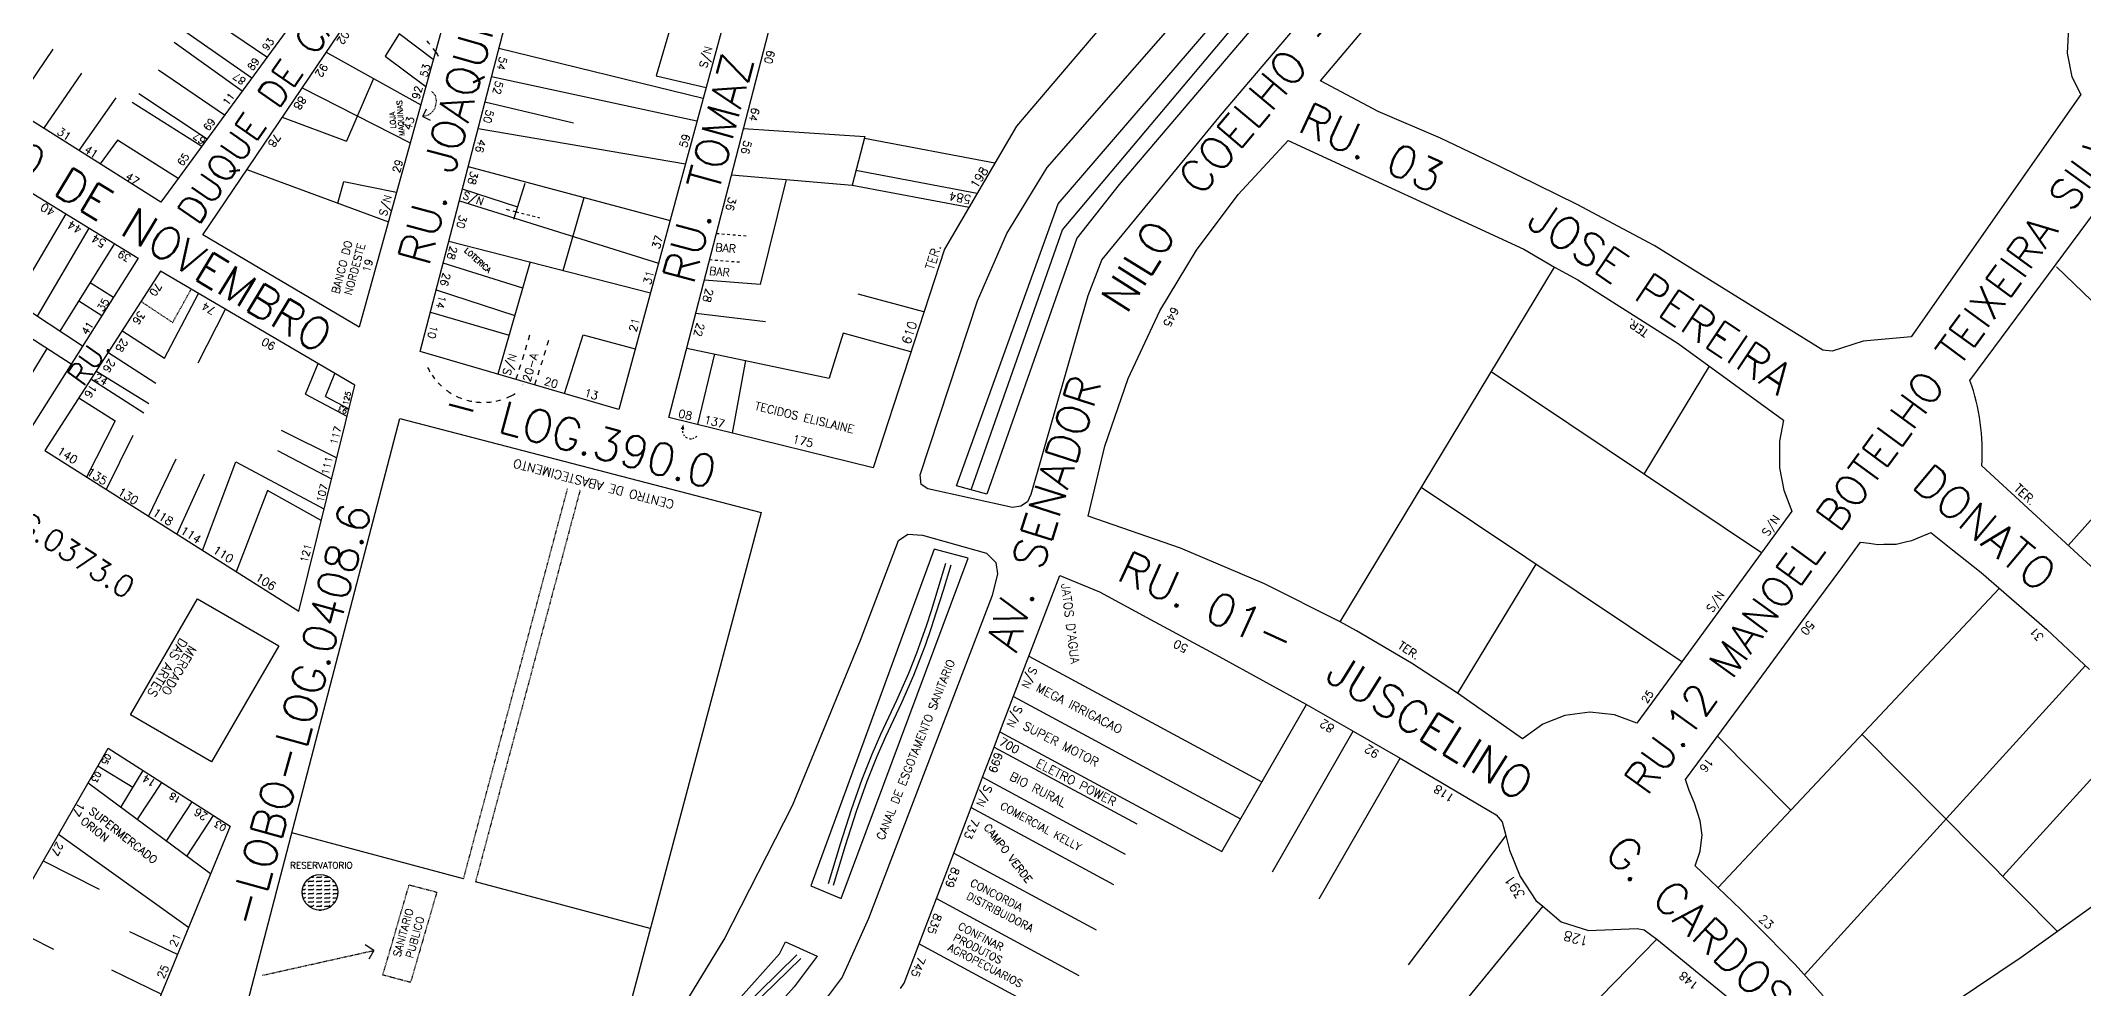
# Model space of a CAD drawing. Extents: x 714896 to 749292, y 8417558 to 8447149.
# Drawn here: x 739673.9 to 740052.2, y 8425866.3 to 8426041.6 of the extents above; entities that cross this region are included whole.
import ezdxf

# ---------------------------------------------------------------- set-up
doc = ezdxf.new("R2010")
doc.units = 0
doc.header["$MEASUREMENT"] = 0
doc.linetypes.add('ACAD_ISO03W100', pattern=[30, 12, -18])
for name, color, linetype in [('LOTE', 7, 'CONTINUOUS'), ('NUM-PORTA', 7, 'CONTINUOUS'), ('QUADRA', 6, 'CONTINUOUS'), ('REFERENCIA', 7, 'CONTINUOUS'), ('TEXTO', 7, 'CONTINUOUS'), ('TEXTODERUA', 3, 'CONTINUOUS')]:
    doc.layers.add(name, color=color, linetype=linetype)
doc.styles.add('ROMANS', font='ROMANS.SHX', dxfattribs={"height": 1.5})

msp = doc.modelspace()

# ---------------------------------------------------------------- hatches: boundary and pattern name
at = {"layer": 'REFERENCIA', "linetype": 'CONTINUOUS'}
h = msp.add_hatch(dxfattribs=at)
h.set_pattern_fill('FLEX', color=4, scale=3.049774, style=0)
h.set_pattern_definition([(0, (288524.6842, 3286472.4838), (0, 0.76244361336), [0.76244361336, -0.76244361336]), (45, (288525.44665, 3286472.4838), (4e-17, 0.762443612083), [0.19061090334, -0.69703629312, 0.19061090334, -1.0782580998])])
h.paths.add_polyline_path([(739728.94, 8425884.01, 1.000005), (739722.35, 8425884.01, 1.000005)])

# ---------------------------------------------------------------- linework, layer by layer
at = {"layer": 'LOTE', "color": 7}
for p, q in [((739715.81, 8426038.58, 518.87), (739703.01, 8426047.23, 519.74)), ((739712.99, 8426034.73, 518.87), (739700.13, 8426043.68, 519.79)), ((739740.3, 8426042.91, 517.24), (739737.69, 8426038.76, 517.21)), ((739746.61, 8426038.15, 517.76), (739740.3, 8426042.91, 517.24)), ((739790.81, 8426045.02, 514.62), (739787.88, 8426035.15, 514.53)), ((739668.72, 8426029.03, 520.87), (739676.22, 8426040.09, 520.45)), ((739711.22, 8426032.31, 518.87), (739698.59, 8426041.3, 519.81)), ((739726.78, 8426039.53, 516.86), (739744.3, 8426029.81, 517.76)), ((739737.69, 8426038.76, 517.21), (739745.24, 8426033.18, 517.76)), ((739758.77, 8426040.25, 514.64), (739796.6, 8426031.02, 514)), ((739674.48, 8426025.41, 520.87), (739681.5, 8426035.65, 520.33)), ((739707.96, 8426027.85, 518.87), (739695.71, 8426036.18, 519.86)), ((739757.41, 8426035, 514.64), (739795.46, 8426026.81, 514)), ((739787.88, 8426035.15, 514.53), (739797.14, 8426032.99, 514)), ((739680.99, 8426021.31, 520.87), (739687.88, 8426031.09, 520.15)), ((739704.71, 8426023.41, 518.87), (739692.05, 8426031.82, 519.99)), ((739722.31, 8426032.93, 516.87), (739742.34, 8426022.73, 517.76)), ((739703.74, 8426022.08, 518.87), (739690.81, 8426030.24, 520.04)), ((739772.56, 8426026.37, 514.68), (739756.18, 8426030.29, 514.64)), ((739688.15, 8426023.22, 520.28), (739684.91, 8426018.84, 520.87)), ((739699.37, 8426016.12, 518.87), (739688.15, 8426023.22, 520.28)), ((739754.91, 8426025.39, 514.64), (739793.31, 8426018.88, 514)), ((739804.07, 8426025.38, 512.83), (739826.56, 8426023.91, 513.51)), ((739826.56, 8426023.91, 513.51), (739824.18, 8426014.94, 513.49)), ((739826.48, 8426023.59, 513.47), (739850.66, 8426019.04, 513.66)), ((739712.07, 8426017.79, 516.85), (739738.3, 8426008.13, 517.76)), ((739753.09, 8426018.39, 514.64), (739790.47, 8426008.39, 514)), ((739801.85, 8426016.82, 512.83), (739824.18, 8426014.94, 513.49)), ((739812.01, 8426015.96, 513.31), (739807.17, 8425996.52, 513.24)), ((739824.9, 8426017.67, 513.48), (739847.38, 8426013.44, 513.66)), ((739730.03, 8426015.58, 517.39), (739739.82, 8426013.63, 517.76)), ((739751.44, 8426012.01, 514.64), (739788.32, 8426000.48, 514)), ((739762.25, 8426010.84, 514.66), (739752, 8426014.18, 514.64)), ((739761.56, 8426008.61, 514.65), (739763.62, 8426015.31, 514.67)), ((739770.7, 8425999.13, 514.56), (739774.56, 8426012.65, 514.57)), ((739824.18, 8426014.94, 513.49), (739845.86, 8426010.85, 513.66)), ((739678.57, 8426009.58, 523.92), (739658.96, 8425976.42, 523.48)), ((739682.84, 8426006.97, 523.92), (739673.21, 8425990.69, 523.7)), ((739749.5, 8426004.54, 514.64), (739786.84, 8425995.01, 514)), ((739799.54, 8426005.88, 512.85), (739799.03, 8426005.92, 512.83)), ((739800.55, 8426005.8, 512.89), (739800.05, 8426005.84, 512.87)), ((739801.56, 8426005.72, 512.93), (739801.06, 8426005.76, 512.91)), ((739802.58, 8426005.64, 512.97), (739802.07, 8426005.68, 512.95)), ((739803.59, 8426005.56, 513.01), (739803.08, 8426005.6, 512.99)), ((739804.6, 8426005.48, 513.05), (739804.1, 8426005.52, 513.03)), ((739687.54, 8426004.09, 523.92), (739677.46, 8425987.9, 522.03)), ((739763.18, 8425995.86, 515.69), (739748.44, 8426000.47, 515.71)), ((739764.58, 8426000.7, 514.55), (739758.57, 8425979.95, 514.64)), ((739798.28, 8426001.02, 512.85), (739797.77, 8426001.06, 512.83)), ((739799.3, 8426000.94, 512.89), (739798.79, 8426000.98, 512.87)), ((739800.31, 8426000.86, 512.93), (739799.8, 8426000.9, 512.91)), ((739801.32, 8426000.79, 512.97), (739800.81, 8426000.83, 512.95)), ((739802.33, 8426000.71, 513.01), (739801.83, 8426000.75, 512.99)), ((739803.35, 8426000.63, 513.05), (739802.84, 8426000.67, 513.03)), ((739683.07, 8425996.92, 523.08), (739687.37, 8425994.19, 522.54)), ((739807.17, 8425996.52, 513.24), (739796.81, 8425997.33, 512.83)), ((740047.31, 8425999.82), (740099.47, 8425949.47)), ((739681.65, 8425985.14, 522.54), (739669.09, 8425993.4, 523.26)), ((739680.95, 8425993.53, 523.08), (739685.24, 8425990.81, 522.54)), ((739696.85, 8425982.87, 519.64), (739703.14, 8425994.87, 519.78)), ((739747.16, 8425995.54, 514.64), (739761.71, 8425990.79, 514.62)), ((739837.5, 8425991.47, 513.66), (739825.29, 8425994.74, 513.47)), ((739703.05, 8425982.03, 519.86), (739708.13, 8425991.95, 519.78)), ((739746.08, 8425991.38, 514.64), (739760.65, 8425987.14, 514.61)), ((739795.23, 8425991.23, 512.83), (739808.17, 8425989.68, 513.24)), ((739679.52, 8425981.76, 522.54), (739670.85, 8425987.41, 522.91)), ((739688.94, 8425987.98, 518.36), (739696.85, 8425982.87, 519.64)), ((739770.92, 8425976.35, 514.64), (739774.4, 8425987.18, 514.45)), ((739774.4, 8425987.18, 514.45), (739784.02, 8425984.59, 514)), ((739835.08, 8425984.04, 513.66), (739822.54, 8425987.52, 513.41)), ((739675.04, 8425984.68, 522.91), (739666.92, 8425971.34, 523.48)), ((739695.25, 8425978.22, 519.8), (739686.33, 8425983.92, 518.36)), ((739722.95, 8425976.2, 520.13), (739725.3, 8425981.88, 519.78)), ((739793.55, 8425984.76, 512.83), (739819.93, 8425979.19, 513.39)), ((739798.7, 8425983.67, 513.04), (739795.57, 8425970.59, 512.8)), ((739804.44, 8425982.46, 513.13), (739801.96, 8425969.02, 512.8)), ((739693.01, 8425972.71, 520.08), (739683.17, 8425979.02, 518.35)), ((739693.93, 8425974.41, 519.99), (739684.1, 8425980.47, 518.35)), ((739726.63, 8425975.79, 520.28), (739728.4, 8425980.07, 520.02)), ((739992.62, 8425946.88), (739942.55, 8425980.33)), ((739982.97, 8425981.41), (739970.87, 8425961.41)), ((739680.95, 8425975.57, 518.35), (739687.7, 8425971.31, 520.05)), ((739722.95, 8425976.2, 520.13), (739730.63, 8425972.14, 520.48)), ((739726.63, 8425975.79, 520.28), (739730.97, 8425973.5, 520.48)), ((740073.21, 8425974.82), (740049.47, 8425948.22)), ((739687.7, 8425971.31, 520.05), (739682.38, 8425960.89, 522.79)), ((739690.95, 8425968.57, 520.42), (739685.99, 8425958.6, 522.75)), ((739718.44, 8425969.56, 520.3), (739728.73, 8425964.46, 520.48)), ((739698.95, 8425964.18, 520.71), (739693.84, 8425953.64, 522.68)), ((739703.88, 8425947.3, 522.59), (739710.01, 8425963.68, 520.55)), ((739710.01, 8425963.68, 520.55), (739726.37, 8425954.97, 520.48)), ((739717.76, 8425965.82, 520.41), (739727.76, 8425960.57, 520.48)), ((739704.16, 8425961.44, 520.79), (739699.09, 8425950.33, 522.65)), ((739977.87, 8425926.7), (739929.61, 8425958.94)), ((739715.92, 8425958.42, 520.65), (739710.09, 8425943.37, 522.6)), ((739725.85, 8425952.85, 520.48), (739715.92, 8425958.42, 520.65)), ((739950.82, 8425944.77), (739936.36, 8425920.87)), ((740036.72, 8425940.31, 524.07), (739984.61, 8425884.88, 521.92)), ((740000.59, 8425868.75, 521.9), (740052.66, 8425926, 524.06)), ((740037.34, 8425887, 523.01), (740062.61, 8425914.78, 524.06)), ((739984.51, 8425912.92), (739998.1, 8425899.23, -0.05)), ((740011.28, 8425913.24, 523.92), (740047.48, 8425876.79, 523.8)), ((739684.5, 8425907.45, 515.82), (739690.93, 8425903.47, 515.64)), ((739692.81, 8425906.57, 515.95), (739688.75, 8425899.86, 515.5)), ((739682.67, 8425904.28, 515.82), (739705.37, 8425887.49, 513.4)), ((739696.26, 8425904.37, 515.95), (739691.82, 8425897.6, 515.37)), ((739701.91, 8425900.74, 515.96), (739697.22, 8425893.6, 515.03)), ((739677.18, 8425894.77, 515.82), (739701.29, 8425877.56, 513.4)), ((739705.83, 8425898.22, 515.96), (739700.99, 8425890.8, 514.6)), ((740077.04, 8425897.96, 524.05), (740040.76, 8425871.97, 523.81)), ((739674.36, 8425889.87, 515.82), (739684.7, 8425884.63, 515.19)), ((739667.47, 8425877.94, 515.82), (739676.28, 8425873.52, 515.28)), ((739699.22, 8425872.52, 513.4), (739690.43, 8425876.73, 514.66)), ((740040.76, 8425871.97, 523.81), (740013.65, 8425853.83, 521.73)), ((739696.2, 8425865.17, 513.4), (739687.09, 8425869.64, 514.64))]:
    msp.add_line(p, q, dxfattribs=at)
at = {"layer": 'LOTE', "color": 7, "linetype": 'ACAD_ISO03W100', "ltscale": 0.003}
for p, q in [((739692.44, 8425993.41, 518.36), (739698.34, 8425989.49, 519.47)), ((739698.34, 8425989.49, 519.47), (739701.78, 8425995.67, 519.78))]:
    msp.add_line(p, q, dxfattribs=at)
at = {"layer": 'LOTE', "color": 7, "ltscale": 0.1}
for p, q in [((739764.44, 8425987.16, 514.58), (739764.16, 8425986.23, 514.59)), ((739767.95, 8425986.16, 514.55), (739767.67, 8425985.24, 514.56)), ((739762.77, 8425981.66, 514.61), (739762.49, 8425980.76, 514.62)), ((739763.37, 8425983.59, 514.6), (739763.06, 8425982.57, 514.6)), ((739763.89, 8425985.31, 514.59), (739763.61, 8425984.4, 514.59)), ((739766.82, 8425982.48, 514.57), (739766.53, 8425981.57, 514.58)), ((739767.39, 8425984.31, 514.56), (739767.1, 8425983.4, 514.57)), ((739762.2, 8425979.86, 514.63), (739761.91, 8425978.98, 514.64)), ((739765.66, 8425978.86, 514.62), (739765.36, 8425977.97, 514.64)), ((739766.25, 8425980.66, 514.59), (739765.96, 8425979.75, 514.61))]:
    msp.add_line(p, q, dxfattribs=at)
at = {"layer": 'LOTE', "color": 7, "elevation": 511.4}
msp.add_lwpolyline([(739938.39, 8426081.93), (739892.35, 8426027.82), (739870.47, 8426001.17), (739867.85, 8425994.45), (739857.27, 8425957.66), (739856.66, 8425956.32), (739855.46, 8425955.5), (739853.91, 8425955.25), (739838.23, 8425958.72), (739836.98, 8425959.52), (739836.78, 8425961.3), (739847.45, 8425993.49), (739852.87, 8426005.94), (739860.34, 8426018.19), (739893.26, 8426055.73)], dxfattribs=at)
at = {"layer": 'LOTE', "color": 7, "flags": 128}
for points, elevation in [([(739735.52, 8426034.68), (739730.55, 8426023.07)], 516.86), ([(739718.61, 8426027.47), (739730.55, 8426023.07)], 516.85), ([(739728.96, 8426011.57), (739730.03, 8426015.58)], 516.85)]:
    msp.add_lwpolyline(points, dxfattribs=dict(at, elevation=elevation))
at = {"layer": 'LOTE', "color": 7, "linetype": 'ACAD_ISO03W100', "ltscale": 0.003, "flags": 128}
msp.add_lwpolyline([(739746.3, 8426032.28), (739746.96, 8426031.57), (739747.16, 8426030.48), (739746.89, 8426029.11), (739746.32, 8426028.33), (739745.65, 8426027.87), (739744.67, 8426027.61)], dxfattribs=at)
at = {"layer": 'LOTE', "color": 7, "flags": 128}
for points in [[(739744.67, 8426027.61), (739745.34, 8426029.02)], [(739744.67, 8426027.61), (739746.02, 8426026.94)]]:
    msp.add_lwpolyline(points, dxfattribs=at)
at = {"layer": 'LOTE', "color": 7, "ltscale": 0.1}
msp.add_lwpolyline([(739759.59, 8426010.56, 0, 0, 0), (739759.03, 8426010.71, 0.684, 0, 0), (739757.56, 8426011.11, 0, 0, 0)], format="xyseb", dxfattribs=at)
for points in [[(739760.77, 8426010.24), (739760.16, 8426010.41)], [(739762.47, 8426009.8), (739761.4, 8426010.07)], [(739763.47, 8426009.55), (739762.97, 8426009.68)], [(739764.47, 8426009.31), (739763.97, 8426009.43)], [(739765.46, 8426009.06), (739764.96, 8426009.18)], [(739766.38, 8426008.83), (739765.96, 8426008.94)]]:
    msp.add_lwpolyline(points, dxfattribs=at)
at = {"layer": 'LOTE', "color": 7}
msp.add_lwpolyline([(739914.58, 8425934.09), (739954.28, 8425999.72)], dxfattribs=at)
at = {"layer": 'LOTE', "color": 7, "linetype": 'CONTINUOUS', "flags": 128}
msp.add_lwpolyline([(739822.54, 8425987.52), (739819.93, 8425979.19)], dxfattribs=at)
at = {"layer": 'LOTE', "color": 7}
msp.add_lwpolyline([(739761.8, 8425976.35, 0, 0, 0), (739762.25, 8425976.87, 0.699, 0, 0), (739763.16, 8425978.01, 0, 0, 0)], format="xyseb", dxfattribs=at)
at = {"layer": 'LOTE'}
msp.add_lwpolyline([(739792.78, 8425969.75, 0.674, 0, 0), (739792.93, 8425970.64, 0, 0, 0)], format="xyseb", dxfattribs=at)
at = {"layer": 'LOTE', "color": 7, "linetype": 'ACAD_ISO03W100', "ltscale": 0.005, "flags": 128}
for points in [[(739752.23, 8425886.54), (739771.52, 8425958.84)], [(739773.8, 8425958.46), (739754.43, 8425885.96)]]:
    msp.add_lwpolyline(points, dxfattribs=at)
at = {"layer": 'LOTE', "color": 7, "linetype": 'CONTINUOUS', "elevation": 511.77, "flags": 128}
for points in [[(739856.94, 8425927.73), (739900.09, 8425904.47)], [(739854.08, 8425920.25), (739896.13, 8425897.59)], [(739892.66, 8425891.57), (739908.35, 8425918.79)], [(739851.58, 8425913.71), (739892.66, 8425891.57)], [(739902.04, 8425887.83), (739917.03, 8425913.82)], [(739850.51, 8425910.91), (739876.92, 8425896.68)], [(739910.7, 8425882.83), (739925.69, 8425908.82)], [(739848.37, 8425905.31), (739874.78, 8425891.07)], [(739846.23, 8425899.7), (739872.64, 8425885.47)], [(739843.02, 8425891.29), (739869.43, 8425877.06)], [(739945.29, 8425894.52), (739927.19, 8425870.59)], [(739839.81, 8425882.89), (739866.22, 8425868.65)], [(739952.14, 8425881.43), (739933.11, 8425858.24)], [(739836.6, 8425874.48), (739863, 8425860.25)], [(739973.28, 8425875.35), (739952.3, 8425853.91)]]:
    msp.add_lwpolyline(points, dxfattribs=at)
at = {"layer": 'LOTE', "linetype": 'CONTINUOUS', "flags": 128}
for points in [[(739752.23, 8425886.54), (739720.44, 8425895.03)], [(739786.78, 8425877.32), (739754.43, 8425885.96)]]:
    msp.add_lwpolyline(points, dxfattribs=at)
at = {"layer": 'LOTE', "color": 7, "linetype": 'ACAD_ISO03W100', "ltscale": 0.005}
msp.add_lwpolyline([(739742.39, 8425867.34), (739737.27, 8425868.71), (739742.14, 8425885.41), (739747.26, 8425884.05)], close=True, dxfattribs=at)
at = {"layer": 'LOTE', "color": 3, "linetype": 'ACAD_ISO03W100', "ltscale": 0.005, "flags": 128}
msp.add_lwpolyline([(739714.95, 8425868.66), (739735.58, 8425873.25)], dxfattribs=at)
at = {"layer": 'LOTE', "color": 3, "linetype": 'CONTINUOUS', "flags": 128}
for points in [[(739735.58, 8425873.25), (739734.02, 8425874.32)], [(739735.58, 8425873.25), (739734.68, 8425871.67)]]:
    msp.add_lwpolyline(points, dxfattribs=at)
at = {"layer": 'LOTE', "ltscale": 0.1}
for centre, radius, start, end in [((739739.25, 8426035.13), 8.93, 40.9404, 46.2262), ((739739.66, 8426034.34), 9.08, 29.0666, 40.4808), ((739794.29, 8425969.5), 1.53, 170.5619, 175.4252), ((739794.29, 8425969.5), 1.53, 185.0402, 196.7299), ((739794.29, 8425969.5), 1.53, 208.0553, 219.4256), ((739794.29, 8425969.5), 1.53, 231.546, 244.8108), ((739794.29, 8425969.5), 1.53, 259.9925, 274.6584), ((739794.29, 8425969.5), 1.53, 285.3292, 295.9872), ((739794.29, 8425969.5), 1.53, 305.1371, 317.5571)]:
    msp.add_arc(centre, radius, start, end, dxfattribs=at)
at = {"layer": 'LOTE', "color": 7, "ltscale": 0.1}
for start, end in [(205.938, 210.3282), (214.1776, 218.399), (223.2039, 227.7251), (233.2769, 238.6644), (244.129, 249.27), (254.5662, 259.2197), (263.2074, 267.966), (272.8029, 277.5325), (281.8375, 286.5909), (292.2044, 301.0559)]:
    msp.add_arc((739755.88, 8425986.17), 11.47, start, end, dxfattribs=at)
at = {"layer": 'QUADRA', "color": 6}
for points in [[(739697.62, 8426109.91), (739747.13, 8426081.36), (739696.17, 8426011.75), (739652.84, 8426039.01), (739697.62, 8426109.91)], [(739753.14, 8426078.49), (739757.34, 8426076.87), (739732.86, 8425988.61), (739703.91, 8426005.74), (739753.14, 8426078.49)], [(739768.62, 8426078.17), (739806.87, 8426068.75), (739780.99, 8425973.41), (739744.2, 8425984.14), (739768.62, 8426078.17)], [(739814.7, 8426066.44), (739876.63, 8426051.7), (739854.67, 8426025.86), (739841.28, 8426003.05), (739828.08, 8425962.6), (739790.23, 8425971.91), (739814.7, 8426066.44)], [(739647.32, 8426028.73), (739691.93, 8426001.41), (739671.21, 8425968.6), (739628.56, 8425995.81), (739647.32, 8426028.73)], [(739688.8, 8425819.46), (739711.55, 8425860.93), (739740.43, 8425971.74), (739807.35, 8425954.3), (739783.39, 8425864.42), (739728.33, 8425799.78), (739688.8, 8425819.46)], [(739718, 8425929.64), (739705.56, 8425908.17), (739690.51, 8425916.89), (739702.94, 8425938.36), (739718, 8425929.64)], [(739686.37, 8425910.7), (739708.97, 8425896.24), (739679.62, 8425824.77), (739647.84, 8425843.9), (739686.37, 8425910.7)]]:
    msp.add_lwpolyline(points, close=True, dxfattribs=at)
at = {"layer": 'QUADRA', "color": 6, "linetype": 'CONTINUOUS'}
for points in [[(740005.72, 8425984.17), (740004.02, 8425984.37), (739972.78, 8426003.76), (739958.53, 8426011.35), (739943.95, 8426018.49), (739933.2, 8426023.6), (739921.64, 8426028.53), (739910.93, 8426034.21), (739964.7, 8426097.76), (739969.08, 8426097.27), (739972.85, 8426095.71), (739975.87, 8426093.45), (740050.26, 8426046.71), (740049.49, 8426044.05), (740049.29, 8426039.35), (740050.15, 8426034.99), (740051.77, 8426031.69), (740020.37, 8425986.84), (740011.47, 8425986.05)], [(739867.92, 8425953.62), (739870.98, 8425966.63), (739875.32, 8425979.13), (739881.18, 8425991.62), (739887.96, 8426002.86), (739895.73, 8426013.2), (739904.96, 8426023.18), (739948.64, 8426003.06), (739954.28, 8425999.72), (739958.65, 8425997.37), (739977.22, 8425985.6), (739996.7, 8425971.39), (739995.98, 8425967.52), (739995.97, 8425962.58), (739996.76, 8425958.46), (739998.24, 8425954.55), (739977.87, 8425926.7), (739969.55, 8425915.33), (739965.4, 8425916.86), (739960.87, 8425917.38), (739956.2, 8425916.74), (739952.16, 8425915.12), (739948.38, 8425912.42), (739936.36, 8425920.87), (739927.83, 8425926.46), (739917.64, 8425932.42), (739914.58, 8425934.09), (739900.56, 8425941.1), (739885.01, 8425947.69), (739867.92, 8425953.62)], [(739721.69, 8425936.04), (739732.07, 8425977.92), (739696.06, 8425999.02), (739674.64, 8425965.78), (739721.69, 8425936.04)]]:
    msp.add_lwpolyline(points, close=True, dxfattribs=at)
at = {"layer": 'QUADRA', "color": 6}
msp.add_lwpolyline([(740096.55, 8425898.18), (740095.3, 8425900.11), (740070.87, 8425928.51), (740062.17, 8425936.53), (740033.44, 8425962.99, 0.105866), (740031.25, 8425978.74), (740063.2, 8426021.79, 0.27949), (740078.06, 8426023.18), (740089.36, 8426012.47), (740098.24, 8426004.06), (740118.99, 8425984.39), (740128.56, 8425972.46), (740150.86, 8425946.61), (740153.9, 8425942.67), (740157.05, 8425938.58), (740175.41, 8425914.74), (740185.51, 8425897.55), (740202.93, 8425871.17), (740208.2, 8425861.35, -0.050492), (740204.4, 8425854.02), (740145.88, 8425842.8, 0.152533), (740125.78, 8425853.11), (740107.4, 8425881.45), (740101.15, 8425891.1)], format="xyb", close=True, dxfattribs=at)
at = {"layer": 'QUADRA', "color": 6, "elevation": 510.11}
msp.add_lwpolyline([(739665.54, 8425721.2), (739724.68, 8425784.51), (739772.14, 8425835.86), (739792.39, 8425862.02), (739800.5, 8425875.27), (739813.14, 8425900.06), (739825.75, 8425930.72), (739832.79, 8425949.17), (739834.52, 8425950.29), (739837.24, 8425950.13), (739849.11, 8425946.78), (739850.79, 8425945.09), (739851.14, 8425942.98), (739850.15, 8425938.93), (739850.15, 8425938.93), (739827.21, 8425879.17), (739822.36, 8425868.34), (739818.49, 8425863.12), (739763.07, 8425801.11), (739743.77, 8425779.75), (739694.71, 8425725.41), (739654.3, 8425680.53)], dxfattribs=at)
at = {"layer": 'QUADRA', "color": 6}
msp.add_lwpolyline([(740004.07, 8425864.86), (739998.89, 8425870.66), (739993.88, 8425875.79), (739988.83, 8425880.85), (739983.14, 8425886.29), (739980.38, 8425888.95), (739981.29, 8425891.64), (739981.43, 8425892.7), (739981.63, 8425894.57), (739981.3, 8425897.27), (739980.25, 8425900.49), (739979.22, 8425902.88), (739978.57, 8425904.88), (739983.13, 8425911.05), (739990.66, 8425921.27), (739999.89, 8425933.78), (740007.68, 8425944.35), (740009.97, 8425947.45), (740010.99, 8425948.83), (740012.59, 8425948.65), (740014.19, 8425948.42), (740015.33, 8425948.44), (740016.6, 8425948.45), (740017.62, 8425948.45), (740019.59, 8425948.94), (740020.51, 8425949.16), (740022.41, 8425949.93), (740023.45, 8425950.35), (740024, 8425950.6), (740028.04, 8425947.43), (740033.33, 8425943.23), (740045.47, 8425932.64), (740053.42, 8425925.29)], dxfattribs=at)
at = {"layer": 'QUADRA', "color": 6, "linetype": 'CONTINUOUS', "elevation": 511.77}
msp.add_lwpolyline([(739833.13, 8425866.2), (739833.82, 8425867.21), (739836.6, 8425874.48), (739843.02, 8425891.29), (739846.23, 8425899.7), (739848.37, 8425905.31), (739850.51, 8425910.91), (739851.58, 8425913.71), (739856.94, 8425927.73), (739862.65, 8425942.67), (739870, 8425939.64), (739880.28, 8425934.1), (739892.17, 8425927.69), (739908.35, 8425918.79), (739917.03, 8425913.82), (739925.69, 8425908.82), (739943.49, 8425898.38), (739944.61, 8425897.09), (739945.29, 8425894.52), (739945.98, 8425891.84), (739947.93, 8425886.93), (739950.84, 8425882.52), (739952.14, 8425881.43), (739955.55, 8425878.56), (739960.62, 8425876.95), (739969.61, 8425877.35), (739970.9, 8425877.08), (739973.28, 8425875.35), (739987.22, 8425863.96)], dxfattribs=at)
at = {"layer": 'REFERENCIA', "elevation": 510.75, "flags": 128}
msp.add_lwpolyline([(739846.29, 8425958.72), (739863.19, 8426006.63), (739912.1, 8426064.81), (739951.38, 8426110.27), (739963.13, 8426129.09), (739967, 8426138.28), (739971.59, 8426156.17), (739979.86, 8426197.59), (739990.48, 8426250.35), (739996.17, 8426281.5), (739998.47, 8426297.97), (739999, 8426325.58), (739998.07, 8426357.56)], dxfattribs=at)
at = {"layer": 'REFERENCIA'}
for points, elevation in [([(739999.14, 8426281.02), (739993.43, 8426249.79), (739982.8, 8426197), (739974.51, 8426155.5), (739969.85, 8426137.32), (739965.8, 8426127.7), (739953.8, 8426108.48), (739914.38, 8426062.86), (739873.69, 8426015.05), (739865.84, 8426005.12), (739849.12, 8425957.72), (739843.52, 8425959.27), (739862.36, 8426011.46), (739920.9, 8426079.48), (739949.74, 8426112.88), (739956.78, 8426123.99), (739960.82, 8426131.58), (739964.99, 8426141.84), (739968.65, 8426155.89), (739981.02, 8426217.78), (739992.24, 8426273.17)], 510.75), ([(739845.69, 8425945.86), (739839.37, 8425947.56), (739816.54, 8425885.25), (739822.19, 8425882.85), (739845.69, 8425945.86)], 509.21), ([(739817.72, 8425872.21), (739813.47, 8425866.5), (739789.9, 8425840.32), (739737.95, 8425782.77), (739733.48, 8425787), (739786.07, 8425844.99), (739810.75, 8425872.63), (739811.88, 8425874.84), (739817.72, 8425872.21)], 509.1)]:
    msp.add_lwpolyline(points, dxfattribs=dict(at, elevation=elevation))
at = {"layer": 'REFERENCIA', "flags": 128}
for points in [[(739819.81, 8425885.63), (739822.03, 8425893), (739824.07, 8425899.35), (739826.05, 8425904.94), (739827.91, 8425909.62), (739829.51, 8425913.27), (739830.99, 8425916.43), (739832.48, 8425919.58), (739834.71, 8425924.61), (739836.19, 8425928.37), (739836.83, 8425930.1), (739837.95, 8425933.34), (739838.89, 8425936.21), (739840.15, 8425940.25), (739841.56, 8425944.92)], [(739820.76, 8425885.34), (739822.98, 8425892.7), (739825.02, 8425899.03), (739826.99, 8425904.59), (739828.83, 8425909.23), (739830.42, 8425912.86), (739831.9, 8425916), (739833.39, 8425919.16), (739835.63, 8425924.22), (739837.13, 8425928.01), (739837.77, 8425929.77), (739838.9, 8425933.02), (739839.84, 8425935.91), (739841.1, 8425939.95), (739842.52, 8425944.63)], [(739736.72, 8425786.38), (739741.03, 8425791.2), (739744.94, 8425795.53), (739748.98, 8425799.96), (739755.16, 8425806.53), (739759.25, 8425810.8), (739764.45, 8425816.25), (739768.34, 8425820.41), (739773.12, 8425825.73), (739775.94, 8425829.02), (739780.64, 8425834.85), (739785.02, 8425840.54), (739789.84, 8425846.77), (739792.83, 8425850.45), (739795.95, 8425854.09), (739798.76, 8425857.2), (739802.85, 8425861.49), (739806.95, 8425865.62), (739813.97, 8425872.45)], [(739737.47, 8425785.71), (739741.77, 8425790.53), (739745.68, 8425794.86), (739749.72, 8425799.28), (739755.88, 8425805.84), (739759.97, 8425810.11), (739765.17, 8425815.56), (739769.08, 8425819.73), (739773.87, 8425825.07), (739776.71, 8425828.38), (739781.43, 8425834.23), (739785.81, 8425839.93), (739790.63, 8425846.15), (739793.59, 8425849.81), (739796.7, 8425853.43), (739799.49, 8425856.52), (739803.57, 8425860.8), (739807.66, 8425864.9), (739814.67, 8425871.74)]]:
    msp.add_lwpolyline(points, dxfattribs=at)
at = {"layer": 'REFERENCIA', "linetype": 'CONTINUOUS'}
msp.add_circle((739725.64, 8425884.01, 313), 3.3, dxfattribs=at)

# ---------------------------------------------------------------- texts
at = {"layer": 'NUM-PORTA', "color": 7, "style": 'ROMANS'}
for s, height, rotation, p in [('93', 1.348, 53.9641, (739715.88, 8426039.67)), ('102', 1.443, 237.741, (739730.63, 8426044.67)), ('89', 1.349, 53.984, (739713.17, 8426036)), ('54', 1.444, 255.4335, (739758.93, 8426038.81)), ('S/N', 1.48, 74.95, (739797.28, 8426036.48)), ('60', 1.482, 255.7729, (739808.49, 8426040.03)), ('87', 1.349, 142.0431, (739712.02, 8426034.42)), ('92', 1.441, 237.8315, (739725.97, 8426037.56)), ('53', 1.4, 74.5577, (739745.47, 8426034.8)), ('11', 1.348, 52.0608, (739708.53, 8426029.52)), ('88', 1.443, 237.7777, (739721.97, 8426031.55)), ('92', 1.427, 74.5596, (739743.99, 8426030.69)), ('52', 1.446, 255.423, (739758.2, 8426034.33)), ('69', 1.35, 54.0548, (739705, 8426024.81)), ('43', 1.425, 74.6414, (739742.52, 8426025)), ('50', 1.444, 255.4234, (739756.46, 8426028.99)), ('64', 1.483, 255.8094, (739805.65, 8426029.41)), ('31', 1.479, 326.9086, (739676.77, 8426024.46)), ('67', 1.343, 140.1845, (739704.63, 8426023.33)), ('78', 1.443, 237.7869, (739717.23, 8426024.62)), ('46', 1.444, 255.4204, (739754.98, 8426023.53)), ('59', 1.479, 74.8937, (739793.57, 8426021.72)), ('41', 1.479, 326.9384, (739681.8, 8426021.17)), ('65', 1.355, 54.2862, (739700.17, 8426018.33)), ('29', 1.428, 74.5726, (739740.39, 8426017.06)), ('56', 1.484, 255.8456, (739804.19, 8426023.32)), ('47', 1.479, 327.008, (739689.43, 8426016.14)), ('38', 1.444, 255.4102, (739753.57, 8426017.62)), ('198', 1.593, 57.3316, (739847.31, 8426014.18)), ('S/N', 1.428, 74.5726, (739737.92, 8426009.08)), ('S/N', 1.444, 339.7138, (739751.93, 8426012.47)), ('36', 1.484, 255.8258, (739801.35, 8426012.84)), ('584', 1.593, 169.498, (739846.34, 8426012.97)), ('40', 1.561, 148.7501, (739676.77, 8426010.35)), ('44', 1.552, 147.9727, (739681.75, 8426007.07)), ('30', 1.444, 255.3967, (739751.5, 8426009.49)), ('54', 1.552, 147.9727, (739686.19, 8426004.54)), ('37', 1.478, 74.8645, (739788.52, 8426002.97)), ('39', 1.386, 149.0854, (739690.75, 8426001.76)), ('19', 1.428, 74.7997, (739734.83, 8425998.65)), ('28', 1.446, 255.3423, (739749.73, 8426003.74)), ('26', 1.446, 255.3423, (739748.45, 8425998.83)), ('31', 1.478, 74.864, (739786.89, 8425996.39)), ('35', 1.4, 57.924, (739685.42, 8425991.38)), ('70', 1.43, 236.582, (739695.26, 8425997.02)), ('74', 1.475, 150.1331, (739706.47, 8425992.1)), ('14', 1.446, 255.3423, (739747.66, 8425994.65)), ('28', 1.485, 254.9861, (739797.11, 8425995.9)), ('41', 1.4, 57.9515, (739682.52, 8425987.07)), ('36', 1.426, 236.9964, (739692.13, 8425991.78)), ('21', 1.479, 74.8829, (739784.23, 8425987.66)), ('22', 1.485, 254.9861, (739795.47, 8425989.57)), ('610', 1.676, 72.0419, (739834.93, 8425985.3)), ('645', 1.482, 242.0629, (739883.52, 8425992.54)), ('28', 1.426, 237.1031, (739688.97, 8425986.68)), ('90', 1.474, 150.2433, (739717.54, 8425985.52)), ('10', 1.448, 255.2771, (739746.13, 8425989.11)), ('26', 1.427, 237.1434, (739686.64, 8425982.9)), ('S/N', 1.497, 71.4197, (739760.82, 8425979.53)), ('20-A', 1.497, 73.7593, (739764.56, 8425978.4)), ('24', 1.425, 330.264, (739683.67, 8425978.96)), ('20', 1.496, 343.7893, (739767.01, 8425977.99)), ('16', 1.425, 237.2018, (739683.2, 8425978.2)), ('93', 1, 150.4342, (739730.86, 8425973.37)), ('125', 1, 75.5303, (739730.76, 8425974.1)), ('13', 1.496, 343.7864, (739774.43, 8425975.87)), ('117', 1.349, 75.5707, (739728.78, 8425966.73)), ('08', 1.492, 345.8689, (739791.88, 8425972.01)), ('137', 1.503, 346.2657, (739796.65, 8425970.85)), ('175', 1.509, 346.4218, (739813.04, 8425967.28)), ('140', 1.537, 327.6052, (739676.77, 8425965.3)), ('111', 1.352, 75.4997, (739727.15, 8425961.14)), ('135', 1.545, 327.6316, (739682.26, 8425961.42)), ('107', 1.347, 75.7749, (739726.24, 8425956.06)), ('130', 1.55, 327.657, (739687.98, 8425957.76)), ('118', 1.554, 327.6777, (739694.43, 8425953.91)), ('114', 1.554, 327.6919, (739699.6, 8425950.59)), ('S/N', 1.5, 56.4709, (739993.87, 8425949.79)), ('110', 1.549, 327.7413, (739705.62, 8425947)), ('121', 1.358, 75.4931, (739723.25, 8425944.92)), ('106', 1.545, 327.8466, (739713.49, 8425941.92)), ('S/N', 1.5, 56.4709, (739983.57, 8425935.71)), ('50', 1.519, 232.4264, (740001.37, 8425934.42)), ('31', 1.504, 132.8473, (740045.04, 8425931.33)), ('50', 1.553, 151.4966, (739886.59, 8425929.6)), ('S/N', 1.5, 245.5649, (739857.2, 8425925.92)), ('25', 1.382, 54.7128, (739971.4, 8425918.86)), ('S/N', 1.5, 245.5649, (739854.45, 8425918.72)), ('82', 1.553, 147.1687, (739913.7, 8425914.72)), ('699', 1.5, 251.2354, (739850.69, 8425910.08)), ('700', 1.5, 330.9115, (739851.27, 8425911.44)), ('92', 1.553, 147.1687, (739921.98, 8425910.02)), ('03', 1.163, 240.1176, (739684.19, 8425906.56)), ('05', 1.161, 240.3138, (739686.03, 8425909.82)), ('16', 1.519, 232.4264, (739982.65, 8425909.04)), ('14', 1.434, 147.0857, (739695.4, 8425904.6)), ('18', 1.243, 147.0449, (739700, 8425901.44)), ('S/N', 1.5, 245.5649, (739848.84, 8425904.04)), ('118', 1.553, 147.1687, (739935.94, 8425901.88)), ('17', 1.454, 240.0833, (739680.92, 8425900.79)), ('26', 1.435, 147.0275, (739704.97, 8425898.38)), ('03', 1.249, 146.5283, (739708.4, 8425896.22)), ('733', 1.5, 245.5649, (739846.45, 8425897.79)), ('27', 1.454, 240.0972, (739676.93, 8425893.5)), ('839', 1.5, 249.166, (739842.75, 8425888.81)), ('391', 1.8, 123.7011, (739948.94, 8425883.53)), ('835', 1.5, 248.722, (739839.48, 8425880.24)), ('23', 1.576, 316.9107, (739991.99, 8425878.91)), ('21', 1.453, 66.975, (739699, 8425873.76)), ('128', 1.8, 164.7409, (739960.75, 8425875.72)), ('745', 1.5, 248.722, (739836.44, 8425872.28)), ('25', 1.453, 64.6895, (739696.67, 8425867.9)), ('148', 1.504, 139.3641, (739981.11, 8425866.98))]:
    msp.add_text(s, height=height, rotation=rotation, dxfattribs=at).set_placement(p)
at = {"layer": 'TEXTO', "style": 'ROMANS'}
for s, height, rotation, p in [('LOJA', 1, 94.2286, (739739.71, 8426025.4)), ('MAQUINAS', 1, 94.2286, (739741.3, 8426024.05)), ('BANCO DO', 1.438, 75.6192, (739729.15, 8425994.69)), ('NORDESTE', 1.434, 75.021, (739731.48, 8425994.44)), ('LOTERICA', 1, 317.7955, (739752.28, 8426002.68, 477.87)), ('BAR', 1.483, 355.552, (739798.82, 8426002.69)), ('TER.', 1.666, 72.5345, (739839.31, 8425999.08)), ('BAR', 1.483, 354.7265, (739797.67, 8425998.34)), ('TER.', 1.495, 145.6821, (739971.88, 8425987.94)), ('CENTRO DE ABASTECIMENTO', 1.6383, 165.3494, (739791.36, 8425956.52)), ('TER.', 1.595, 317.1158, (740039.27, 8425958.61)), ("JATOS D'AGUA", 1.6047, 277.022, (739862.91, 8425941.1)), ('DAS ARTES', 1.676, 239.408, (739699.75, 8425931.25)), ('MERCADO', 1.627, 238.9631, (739701.44, 8425929.87)), ('CANAL DE ESGOTAMENTO SANITARIO', 1.5, 68.2459, (739830.04, 8425893.54)), ('MEGA IRRIGACAO', 1.6047, 332.6919, (739858.08, 8425921.37)), ('SUPER MOTOR', 1.6047, 332.6919, (739855.67, 8425914.3)), ('BIO RURAL', 1.605, 332.6919, (739853.2, 8425904.95)), ('ELETRO POWER', 1.6047, 332.6919, (739858.11, 8425907.38, 511.77)), ('SUPERMERCADO', 1.4515, 321.677, (739682.64, 8425898.79)), ('COMERCIAL KELLY', 1.4, 331.5535, (739851.48, 8425899.57)), ('ORION', 1.452, 321.5758, (739681.15, 8425896.94)), ('CAMPO VERDE', 1.4, 307.6467, (739848.5, 8425896.04)), ('DISTRIBUIDORA', 1.4, 332.6919, (739845.21, 8425882.88)), ('CONCORDIA ', 1.4, 332.6919, (739845.93, 8425885.31)), ('SANITARIO', 1.4, 74.4876, (739740.49, 8425871.94)), ('PUBLICO', 1.4, 74.4876, (739742.84, 8425871.7)), ('PRODUTOS ', 1.4, 332.6919, (739842.77, 8425875.23)), ('CONFINAR ', 1.4, 332.6919, (739843.67, 8425877.3)), ('AGROPECUARIOS', 1.4, 332.6919, (739841.78, 8425873.34))]:
    msp.add_text(s, height=height, rotation=rotation, dxfattribs=at).set_placement(p)
at = {"layer": 'TEXTO', "color": 7, "style": 'ROMANS'}
for s, height, rotation, p in [('TECIDOS ELISLAINE', 1.5091, 346.4218, (739806.07, 8425973.37)), ('TER.', 1.5, 326.4709, (739925.15, 8425929.34))]:
    msp.add_text(s, height=height, rotation=rotation, dxfattribs=at).set_placement(p)
at = {"layer": 'TEXTO', "style": 'ROMANS'}
msp.add_text('RESERVATORIO', height=1.2, dxfattribs=at).set_placement((739720.09, 8425888.42))
at = {"layer": 'TEXTODERUA', "style": 'ROMANS'}
for s, height, rotation, p in [('RU.12 MANOEL BOTELHO TEIXEIRA SILVA BA.BRINDES-LOG. 2518.0', 5.7, 53.9495, (739971.44, 8425901.63)), ('DUQUE DE CAIXIAS-LOG.3861', 5, 55.3594, (739702.98, 8426007.23)), ('COELHO - LOG. 0418.3', 6, 50.0093, (739888.71, 8426012.63)), ('RU. JOAQUIM ', 6, 74.6219, (739745.77, 8425999.67)), ('RU. TOMAZ ', 6, 74.943, (739794.77, 8425996.25)), ('RU. 10 DE NOVEMBRO ', 6, 328.9024, (739648.41, 8426030.04)), ('RU. 03', 6, 335.1703, (739906.46, 8426025)), ('JOSE PEREIRA ', 6, 326.0289, (739948.8, 8426007.45)), ('NILO', 6, 57.9942, (739875.06, 8425990.87)), ('PC.CEL.CAJAIBA-LOG.0373.0', 4, 326.9389, (739625.66, 8425979.77)), ('RU.', 4, 54.7247, (739681.76, 8425977.42)), ('AV. SENADOR', 6, 72.5293, (739854.61, 8425928.16)), ('- LOG.390.0', 6, 344.9648, (739747.88, 8425972.11)), ('DONATO ', 6, 320.1895, (740020.17, 8425959.16)), ('-LOBO-LOG.0408.6', 6, 74.6219, (739713.89, 8425877.13)), ('RU. 01-', 6, 335.4379, (739872.94, 8425941.97)), ('JUSCELINO', 6, 327.9981, (739911.47, 8425923.43)), ('G. CARDOSO', 6, 316.469, (739963.24, 8425890.86))]:
    msp.add_text(s, height=height, rotation=rotation, dxfattribs=at).set_placement(p)

doc.saveas('drawing.dxf')
